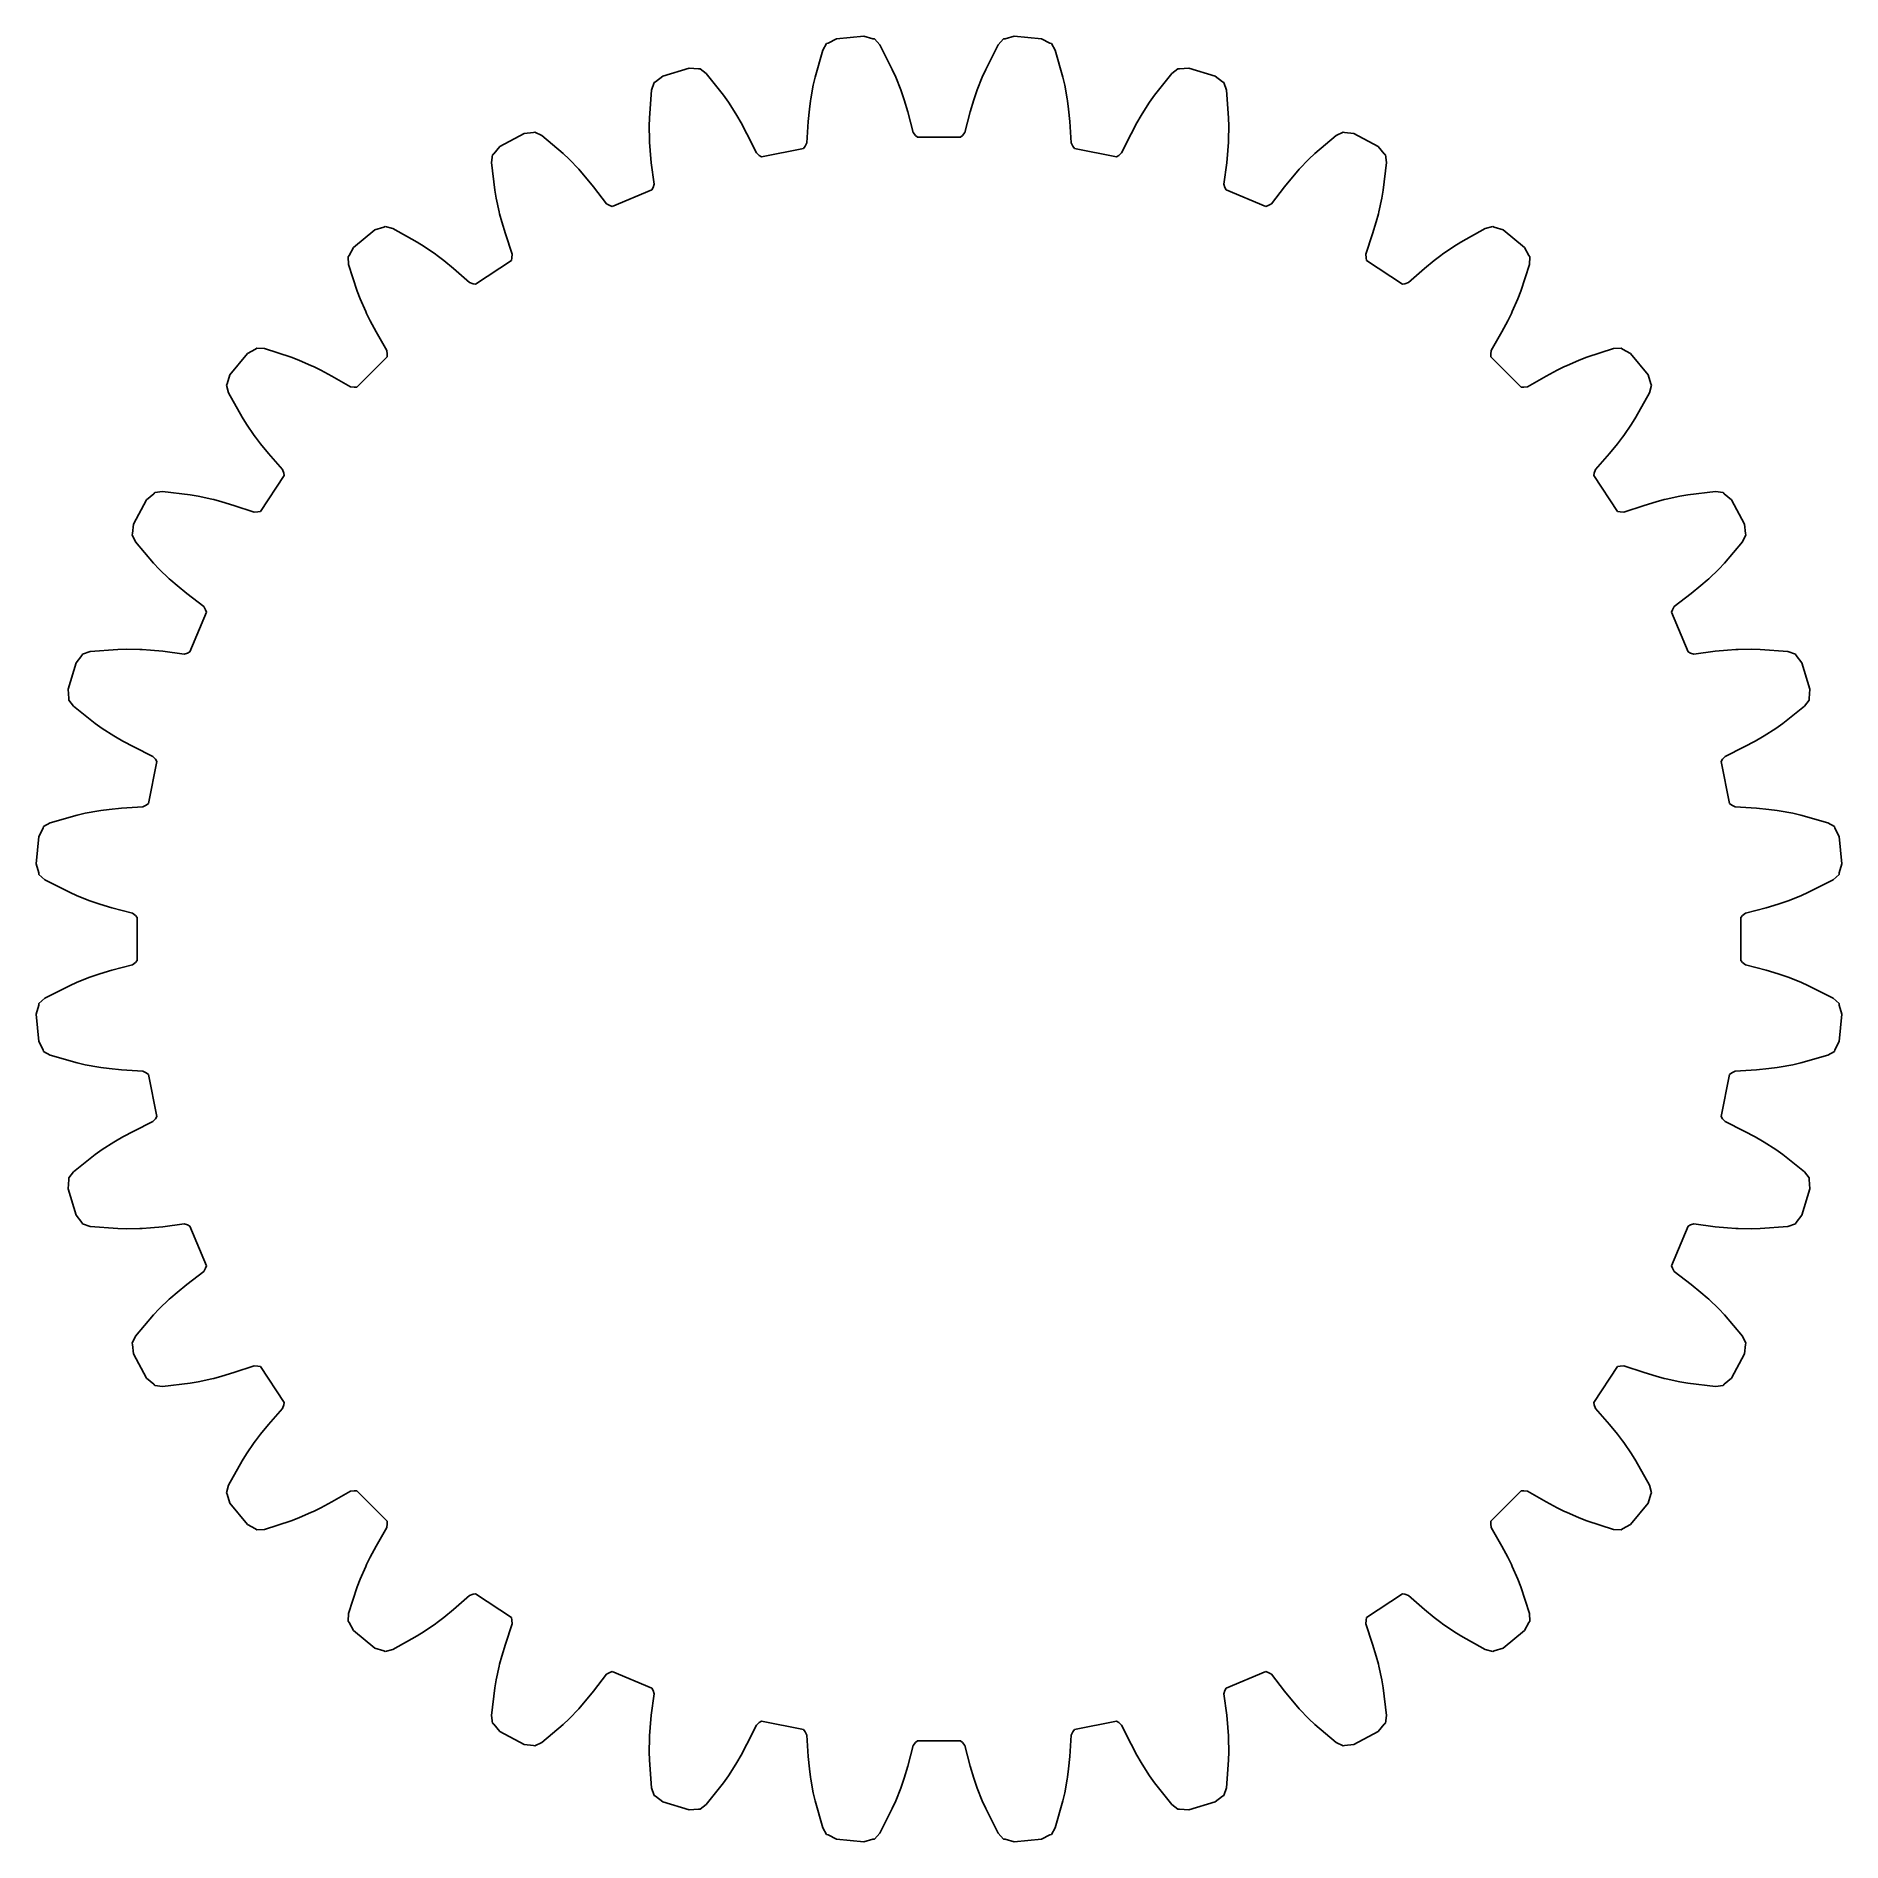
# Model space of a CAD drawing. Header units: millimetres. Extents: x -21.2 to 21.2, y -21.2 to 21.2.
import ezdxf

# ---------------------------------------------------------------- set-up
doc = ezdxf.new("R2010")
doc.units = ezdxf.units.MM
doc.layers.add('OpenJsCad', color=7, linetype='Continuous')

msp = doc.modelspace()

# ---------------------------------------------------------------- linework, layer by layer
at = {"layer": 'OpenJsCad'}
for p, q in [((-2.404, 21.105), (-1.759, 21.168)), ((-1.759, 21.168), (-1.549, 21.108)), ((1.549, 21.108), (1.759, 21.168)), ((1.759, 21.168), (2.404, 21.105)), ((-2.901, 20.209), (-2.726, 20.836)), ((-2.726, 20.836), (-2.635, 20.994)), ((-2.635, 20.994), (-2.599, 21.005)), ((-2.599, 21.005), (-2.404, 21.105)), ((-1.549, 21.108), (-1.512, 21.105)), ((-1.512, 21.105), (-1.391, 20.967)), ((-1.391, 20.967), (-1.097, 20.386)), ((1.097, 20.386), (1.391, 20.967)), ((1.391, 20.967), (1.512, 21.105)), ((1.512, 21.105), (1.549, 21.108)), ((2.404, 21.105), (2.599, 21.005)), ((2.599, 21.005), (2.635, 20.994)), ((2.635, 20.994), (2.726, 20.836)), ((2.726, 20.836), (2.901, 20.209)), ((-6.475, 20.23), (-5.855, 20.418)), ((-5.855, 20.418), (-5.637, 20.4)), ((-5.637, 20.4), (-5.6, 20.404)), ((-5.6, 20.404), (-5.455, 20.293)), ((-1.097, 20.386), (-1.014, 20.209)), ((1.014, 20.209), (1.097, 20.386)), ((5.455, 20.293), (5.6, 20.404)), ((5.6, 20.404), (5.637, 20.4)), ((5.637, 20.4), (5.855, 20.418)), ((5.855, 20.418), (6.475, 20.23)), ((-6.788, 19.254), (-6.739, 19.904)), ((-6.739, 19.904), (-6.68, 20.077)), ((-6.68, 20.077), (-6.647, 20.094)), ((-6.647, 20.094), (-6.475, 20.23)), ((-5.455, 20.293), (-5.053, 19.781)), ((-3.004, 19.698), (-2.948, 20.018)), ((-2.948, 20.018), (-2.901, 20.209)), ((-1.014, 20.209), (-0.897, 19.906)), ((-0.897, 19.906), (-0.88, 19.859)), ((0.88, 19.859), (0.897, 19.906)), ((0.897, 19.906), (1.014, 20.209)), ((2.901, 20.209), (2.948, 20.018)), ((2.948, 20.018), (3.004, 19.698)), ((5.053, 19.781), (5.455, 20.293)), ((6.475, 20.23), (6.647, 20.094)), ((6.647, 20.094), (6.68, 20.077)), ((6.68, 20.077), (6.739, 19.904)), ((6.739, 19.904), (6.788, 19.254)), ((-5.053, 19.781), (-4.938, 19.622)), ((-4.938, 19.622), (-4.763, 19.348)), ((-3.037, 19.457), (-3.011, 19.65)), ((-3.011, 19.65), (-3.004, 19.698)), ((-0.88, 19.859), (-0.817, 19.675)), ((-0.817, 19.675), (-0.733, 19.394)), ((0.733, 19.394), (0.817, 19.675)), ((0.817, 19.675), (0.88, 19.859)), ((3.004, 19.698), (3.011, 19.65)), ((3.011, 19.65), (3.037, 19.457)), ((4.763, 19.348), (4.938, 19.622)), ((4.938, 19.622), (5.053, 19.781)), ((-6.796, 19.059), (-6.788, 19.254)), ((-6.789, 18.733), (-6.796, 19.059)), ((-4.763, 19.348), (-4.738, 19.306)), ((-4.738, 19.306), (-4.64, 19.138)), ((-4.64, 19.138), (-4.502, 18.878)), ((-3.099, 18.663), (-3.065, 19.164)), ((-3.065, 19.164), (-3.037, 19.457)), ((-0.733, 19.394), (-0.602, 18.909)), ((0.602, 18.909), (0.733, 19.394)), ((3.037, 19.457), (3.065, 19.164)), ((3.065, 19.164), (3.099, 18.663)), ((4.502, 18.878), (4.64, 19.138)), ((4.64, 19.138), (4.738, 19.306)), ((4.738, 19.306), (4.763, 19.348)), ((6.788, 19.254), (6.796, 19.059)), ((6.796, 19.059), (6.789, 18.733)), ((-10.297, 18.578), (-9.726, 18.883)), ((-9.726, 18.883), (-9.509, 18.909)), ((-9.509, 18.909), (-9.473, 18.92)), ((-9.473, 18.92), (-9.309, 18.839)), ((-9.309, 18.839), (-8.815, 18.415)), ((-6.786, 18.685), (-6.789, 18.733)), ((-6.774, 18.49), (-6.786, 18.685)), ((-4.502, 18.878), (-4.279, 18.428)), ((-3.137, 18.585), (-3.099, 18.663)), ((-0.602, 18.909), (-0.548, 18.84)), ((-0.548, 18.84), (-0.503, 18.8)), ((-0.503, 18.8), (0.503, 18.8)), ((0.503, 18.8), (0.548, 18.84)), ((0.548, 18.84), (0.602, 18.909)), ((3.099, 18.663), (3.137, 18.585)), ((4.279, 18.428), (4.502, 18.878)), ((6.786, 18.685), (6.774, 18.49)), ((6.789, 18.733), (6.786, 18.685)), ((8.815, 18.415), (9.309, 18.839)), ((9.309, 18.839), (9.473, 18.92)), ((9.473, 18.92), (9.509, 18.909)), ((9.509, 18.909), (9.726, 18.883)), ((9.726, 18.883), (10.297, 18.578)), ((-10.492, 18.206), (-10.468, 18.388)), ((-10.414, 17.56), (-10.492, 18.206)), ((-10.468, 18.388), (-10.439, 18.412)), ((-10.439, 18.412), (-10.297, 18.578)), ((-8.815, 18.415), (-8.671, 18.282)), ((-8.671, 18.282), (-8.446, 18.047)), ((-6.745, 18.198), (-6.774, 18.49)), ((-4.279, 18.428), (-4.213, 18.371)), ((-4.213, 18.371), (-4.161, 18.341)), ((-4.161, 18.341), (-3.174, 18.537)), ((-3.174, 18.537), (-3.137, 18.585)), ((3.137, 18.585), (3.174, 18.537)), ((3.174, 18.537), (4.161, 18.341)), ((4.161, 18.341), (4.213, 18.371)), ((4.213, 18.371), (4.279, 18.428)), ((6.774, 18.49), (6.745, 18.198)), ((8.446, 18.047), (8.671, 18.282)), ((8.671, 18.282), (8.815, 18.415)), ((10.297, 18.578), (10.439, 18.412)), ((10.492, 18.206), (10.414, 17.56)), ((10.439, 18.412), (10.468, 18.388)), ((10.468, 18.388), (10.492, 18.206)), ((-8.446, 18.047), (-8.413, 18.011)), ((-8.413, 18.011), (-8.285, 17.865)), ((-8.285, 17.865), (-8.099, 17.637)), ((-6.68, 17.7), (-6.745, 18.198)), ((6.745, 18.198), (6.68, 17.7)), ((8.099, 17.637), (8.285, 17.865)), ((8.285, 17.865), (8.413, 18.011)), ((8.413, 18.011), (8.446, 18.047)), ((-10.384, 17.366), (-10.414, 17.56)), ((-10.314, 17.049), (-10.384, 17.366)), ((-8.099, 17.637), (-7.792, 17.239)), ((-7.659, 17.176), (-6.729, 17.562)), ((-6.729, 17.562), (-6.703, 17.615)), ((-6.703, 17.615), (-6.68, 17.7)), ((6.68, 17.7), (6.703, 17.615)), ((6.703, 17.615), (6.729, 17.562)), ((6.729, 17.562), (7.659, 17.176)), ((7.792, 17.239), (8.099, 17.637)), ((10.384, 17.366), (10.314, 17.049)), ((10.414, 17.56), (10.384, 17.366)), ((-10.301, 17.002), (-10.314, 17.049)), ((-10.251, 16.813), (-10.301, 17.002)), ((-7.792, 17.239), (-7.716, 17.196)), ((-7.716, 17.196), (-7.659, 17.176)), ((7.659, 17.176), (7.716, 17.196)), ((7.716, 17.196), (7.792, 17.239)), ((10.301, 17.002), (10.251, 16.813)), ((10.314, 17.049), (10.301, 17.002)), ((-13.724, 16.212), (-13.223, 16.623)), ((-13.223, 16.623), (-13.015, 16.69)), ((-13.015, 16.69), (-12.982, 16.708)), ((-12.982, 16.708), (-12.805, 16.661)), ((-12.805, 16.661), (-12.238, 16.341)), ((-10.165, 16.532), (-10.251, 16.813)), ((-10.005, 16.057), (-10.165, 16.532)), ((10.165, 16.532), (10.005, 16.057)), ((10.251, 16.813), (10.165, 16.532)), ((12.238, 16.341), (12.805, 16.661)), ((12.805, 16.661), (12.982, 16.708)), ((12.982, 16.708), (13.015, 16.69)), ((13.015, 16.69), (13.223, 16.623)), ((13.223, 16.623), (13.724, 16.212)), ((-13.83, 16.021), (-13.724, 16.212)), ((-12.238, 16.341), (-12.071, 16.239)), ((-12.071, 16.239), (-11.804, 16.053)), ((11.804, 16.053), (12.071, 16.239)), ((12.071, 16.239), (12.238, 16.341)), ((13.724, 16.212), (13.83, 16.021)), ((-13.854, 15.992), (-13.83, 16.021)), ((-13.843, 15.81), (-13.854, 15.992)), ((-13.64, 15.191), (-13.843, 15.81)), ((-11.804, 16.053), (-11.765, 16.023)), ((-11.765, 16.023), (-11.611, 15.905)), ((-11.611, 15.905), (-11.384, 15.718)), ((-11.384, 15.718), (-11.006, 15.388)), ((-10.863, 15.352), (-10.026, 15.911)), ((-10.026, 15.911), (-10.011, 15.969)), ((-10.011, 15.969), (-10.005, 16.057)), ((10.005, 16.057), (10.011, 15.969)), ((10.011, 15.969), (10.026, 15.911)), ((10.026, 15.911), (10.863, 15.352)), ((11.006, 15.388), (11.384, 15.718)), ((11.384, 15.718), (11.611, 15.905)), ((11.611, 15.905), (11.765, 16.023)), ((11.765, 16.023), (11.804, 16.053)), ((13.843, 15.81), (13.64, 15.191)), ((13.83, 16.021), (13.854, 15.992)), ((13.854, 15.992), (13.843, 15.81)), ((-11.006, 15.388), (-10.923, 15.36)), ((-10.923, 15.36), (-10.863, 15.352)), ((10.863, 15.352), (10.923, 15.36)), ((10.923, 15.36), (11.006, 15.388)), ((-13.572, 15.007), (-13.64, 15.191)), ((-13.441, 14.709), (-13.572, 15.007)), ((13.572, 15.007), (13.441, 14.709)), ((13.64, 15.191), (13.572, 15.007)), ((-13.42, 14.665), (-13.441, 14.709)), ((-13.334, 14.49), (-13.42, 14.665)), ((-13.195, 14.232), (-13.334, 14.49)), ((13.334, 14.49), (13.195, 14.232)), ((13.42, 14.665), (13.334, 14.49)), ((13.441, 14.709), (13.42, 14.665)), ((-12.945, 13.796), (-13.195, 14.232)), ((13.195, 14.232), (12.945, 13.796)), ((-16.623, 13.223), (-16.212, 13.724)), ((-16.212, 13.724), (-16.021, 13.83)), ((-16.021, 13.83), (-15.992, 13.854)), ((-15.992, 13.854), (-15.81, 13.843)), ((-15.81, 13.843), (-15.191, 13.64)), ((-15.191, 13.64), (-15.007, 13.572)), ((-15.007, 13.572), (-14.709, 13.441)), ((-13.65, 12.938), (-12.938, 13.65)), ((-12.934, 13.709), (-12.945, 13.796)), ((-12.938, 13.65), (-12.934, 13.709)), ((12.945, 13.796), (12.934, 13.709)), ((12.934, 13.709), (12.938, 13.65)), ((12.938, 13.65), (13.65, 12.938)), ((14.709, 13.441), (15.007, 13.572)), ((15.007, 13.572), (15.191, 13.64)), ((15.191, 13.64), (15.81, 13.843)), ((15.81, 13.843), (15.992, 13.854)), ((15.992, 13.854), (16.021, 13.83)), ((16.021, 13.83), (16.212, 13.724)), ((16.212, 13.724), (16.623, 13.223)), ((-16.69, 13.015), (-16.623, 13.223)), ((-14.709, 13.441), (-14.665, 13.42)), ((-14.665, 13.42), (-14.49, 13.334)), ((-14.49, 13.334), (-14.232, 13.195)), ((-14.232, 13.195), (-13.796, 12.945)), ((13.796, 12.945), (14.232, 13.195)), ((14.232, 13.195), (14.49, 13.334)), ((14.49, 13.334), (14.665, 13.42)), ((14.665, 13.42), (14.709, 13.441)), ((16.623, 13.223), (16.69, 13.015)), ((-16.708, 12.982), (-16.69, 13.015)), ((-16.661, 12.805), (-16.708, 12.982)), ((-16.341, 12.238), (-16.661, 12.805)), ((-13.796, 12.945), (-13.709, 12.934)), ((-13.709, 12.934), (-13.65, 12.938)), ((13.65, 12.938), (13.709, 12.934)), ((13.709, 12.934), (13.796, 12.945)), ((16.661, 12.805), (16.341, 12.238)), ((16.708, 12.982), (16.661, 12.805)), ((16.69, 13.015), (16.708, 12.982)), ((-16.239, 12.071), (-16.341, 12.238)), ((-16.053, 11.804), (-16.239, 12.071)), ((16.239, 12.071), (16.053, 11.804)), ((16.341, 12.238), (16.239, 12.071)), ((-16.023, 11.765), (-16.053, 11.804)), ((-15.905, 11.611), (-16.023, 11.765)), ((-15.718, 11.384), (-15.905, 11.611)), ((15.905, 11.611), (15.718, 11.384)), ((16.023, 11.765), (15.905, 11.611)), ((16.053, 11.804), (16.023, 11.765)), ((-15.388, 11.006), (-15.718, 11.384)), ((15.718, 11.384), (15.388, 11.006)), ((-15.911, 10.026), (-15.352, 10.863)), ((-15.36, 10.923), (-15.388, 11.006)), ((-15.352, 10.863), (-15.36, 10.923)), ((15.36, 10.923), (15.352, 10.863)), ((15.352, 10.863), (15.911, 10.026)), ((15.388, 11.006), (15.36, 10.923)), ((-18.883, 9.726), (-18.578, 10.297)), ((-18.578, 10.297), (-18.412, 10.439)), ((-18.412, 10.439), (-18.388, 10.468)), ((-18.388, 10.468), (-18.206, 10.492)), ((-18.206, 10.492), (-17.56, 10.414)), ((-17.56, 10.414), (-17.366, 10.384)), ((-17.366, 10.384), (-17.049, 10.314)), ((-17.049, 10.314), (-17.002, 10.301)), ((-17.002, 10.301), (-16.813, 10.251)), ((-16.813, 10.251), (-16.532, 10.165)), ((-16.532, 10.165), (-16.057, 10.005)), ((16.057, 10.005), (16.532, 10.165)), ((16.532, 10.165), (16.813, 10.251)), ((16.813, 10.251), (17.002, 10.301)), ((17.002, 10.301), (17.049, 10.314)), ((17.049, 10.314), (17.366, 10.384)), ((17.366, 10.384), (17.56, 10.414)), ((17.56, 10.414), (18.206, 10.492)), ((18.206, 10.492), (18.388, 10.468)), ((18.388, 10.468), (18.412, 10.439)), ((18.412, 10.439), (18.578, 10.297)), ((18.578, 10.297), (18.883, 9.726)), ((-16.057, 10.005), (-15.969, 10.011)), ((-15.969, 10.011), (-15.911, 10.026)), ((15.911, 10.026), (15.969, 10.011)), ((15.969, 10.011), (16.057, 10.005)), ((-18.92, 9.473), (-18.909, 9.509)), ((-18.839, 9.309), (-18.92, 9.473)), ((-18.909, 9.509), (-18.883, 9.726)), ((18.92, 9.473), (18.839, 9.309)), ((18.883, 9.726), (18.909, 9.509)), ((18.909, 9.509), (18.92, 9.473)), ((-18.415, 8.815), (-18.839, 9.309)), ((18.839, 9.309), (18.415, 8.815)), ((-18.282, 8.671), (-18.415, 8.815)), ((-18.047, 8.446), (-18.282, 8.671)), ((18.282, 8.671), (18.047, 8.446)), ((18.415, 8.815), (18.282, 8.671)), ((-18.011, 8.413), (-18.047, 8.446)), ((-17.865, 8.285), (-18.011, 8.413)), ((-17.637, 8.099), (-17.865, 8.285)), ((-17.239, 7.792), (-17.637, 8.099)), ((17.637, 8.099), (17.239, 7.792)), ((17.865, 8.285), (17.637, 8.099)), ((18.011, 8.413), (17.865, 8.285)), ((18.047, 8.446), (18.011, 8.413)), ((-17.562, 6.729), (-17.176, 7.659)), ((-17.196, 7.716), (-17.239, 7.792)), ((-17.176, 7.659), (-17.196, 7.716)), ((17.196, 7.716), (17.176, 7.659)), ((17.176, 7.659), (17.562, 6.729)), ((17.239, 7.792), (17.196, 7.716)), ((-19.904, 6.739), (-19.254, 6.788)), ((-19.254, 6.788), (-19.059, 6.796)), ((-19.059, 6.796), (-18.733, 6.789)), ((-18.733, 6.789), (-18.685, 6.786)), ((-18.685, 6.786), (-18.49, 6.774)), ((-18.49, 6.774), (-18.198, 6.745)), ((18.198, 6.745), (18.49, 6.774)), ((18.49, 6.774), (18.685, 6.786)), ((18.685, 6.786), (18.733, 6.789)), ((18.733, 6.789), (19.059, 6.796)), ((19.059, 6.796), (19.254, 6.788)), ((19.254, 6.788), (19.904, 6.739)), ((-20.418, 5.855), (-20.23, 6.475)), ((-20.23, 6.475), (-20.094, 6.647)), ((-20.094, 6.647), (-20.077, 6.68)), ((-20.077, 6.68), (-19.904, 6.739)), ((-18.198, 6.745), (-17.7, 6.68)), ((-17.7, 6.68), (-17.615, 6.703)), ((-17.615, 6.703), (-17.562, 6.729)), ((17.562, 6.729), (17.615, 6.703)), ((17.615, 6.703), (17.7, 6.68)), ((17.7, 6.68), (18.198, 6.745)), ((19.904, 6.739), (20.077, 6.68)), ((20.077, 6.68), (20.094, 6.647)), ((20.094, 6.647), (20.23, 6.475)), ((20.23, 6.475), (20.418, 5.855)), ((-20.4, 5.637), (-20.418, 5.855)), ((-20.404, 5.6), (-20.4, 5.637)), ((-20.293, 5.455), (-20.404, 5.6)), ((20.404, 5.6), (20.293, 5.455)), ((20.418, 5.855), (20.4, 5.637)), ((20.4, 5.637), (20.404, 5.6)), ((-19.781, 5.053), (-20.293, 5.455)), ((20.293, 5.455), (19.781, 5.053)), ((-19.622, 4.938), (-19.781, 5.053)), ((-19.348, 4.763), (-19.622, 4.938)), ((-19.306, 4.738), (-19.348, 4.763)), ((-19.138, 4.64), (-19.306, 4.738)), ((19.306, 4.738), (19.138, 4.64)), ((19.348, 4.763), (19.306, 4.738)), ((19.622, 4.938), (19.348, 4.763)), ((19.781, 5.053), (19.622, 4.938)), ((-18.878, 4.502), (-19.138, 4.64)), ((-18.428, 4.279), (-18.878, 4.502)), ((-18.371, 4.213), (-18.428, 4.279)), ((18.428, 4.279), (18.371, 4.213)), ((18.878, 4.502), (18.428, 4.279)), ((19.138, 4.64), (18.878, 4.502)), ((-18.537, 3.174), (-18.341, 4.161)), ((-18.341, 4.161), (-18.371, 4.213)), ((18.371, 4.213), (18.341, 4.161)), ((18.341, 4.161), (18.537, 3.174)), ((-20.018, 2.948), (-19.698, 3.004)), ((-19.698, 3.004), (-19.65, 3.011)), ((-19.65, 3.011), (-19.457, 3.037)), ((-19.457, 3.037), (-19.164, 3.065)), ((-19.164, 3.065), (-18.663, 3.099)), ((-18.663, 3.099), (-18.585, 3.137)), ((-18.585, 3.137), (-18.537, 3.174)), ((18.537, 3.174), (18.585, 3.137)), ((18.585, 3.137), (18.663, 3.099)), ((18.663, 3.099), (19.164, 3.065)), ((19.164, 3.065), (19.457, 3.037)), ((19.457, 3.037), (19.65, 3.011)), ((19.65, 3.011), (19.698, 3.004)), ((19.698, 3.004), (20.018, 2.948)), ((-21.105, 2.404), (-21.005, 2.599)), ((-21.005, 2.599), (-20.994, 2.635)), ((-20.994, 2.635), (-20.836, 2.726)), ((-20.836, 2.726), (-20.209, 2.901)), ((-20.209, 2.901), (-20.018, 2.948)), ((20.018, 2.948), (20.209, 2.901)), ((20.209, 2.901), (20.836, 2.726)), ((20.836, 2.726), (20.994, 2.635)), ((20.994, 2.635), (21.005, 2.599)), ((21.005, 2.599), (21.105, 2.404)), ((-21.168, 1.759), (-21.105, 2.404)), ((21.105, 2.404), (21.168, 1.759)), ((-21.108, 1.549), (-21.168, 1.759)), ((21.168, 1.759), (21.108, 1.549)), ((-21.105, 1.512), (-21.108, 1.549)), ((-20.967, 1.391), (-21.105, 1.512)), ((-20.386, 1.097), (-20.967, 1.391)), ((20.967, 1.391), (20.386, 1.097)), ((21.105, 1.512), (20.967, 1.391)), ((21.108, 1.549), (21.105, 1.512)), ((-20.209, 1.014), (-20.386, 1.097)), ((-19.906, 0.897), (-20.209, 1.014)), ((-19.859, 0.88), (-19.906, 0.897)), ((-19.675, 0.817), (-19.859, 0.88)), ((19.859, 0.88), (19.675, 0.817)), ((19.906, 0.897), (19.859, 0.88)), ((20.209, 1.014), (19.906, 0.897)), ((20.386, 1.097), (20.209, 1.014)), ((-19.394, 0.733), (-19.675, 0.817)), ((-18.909, 0.602), (-19.394, 0.733)), ((-18.84, 0.548), (-18.909, 0.602)), ((-18.8, 0.503), (-18.84, 0.548)), ((-18.8, -0.503), (-18.8, 0.503)), ((18.84, 0.548), (18.8, 0.503)), ((18.8, 0.503), (18.8, -0.503)), ((18.909, 0.602), (18.84, 0.548)), ((19.394, 0.733), (18.909, 0.602)), ((19.675, 0.817), (19.394, 0.733)), ((-19.859, -0.88), (-19.675, -0.817)), ((-19.675, -0.817), (-19.394, -0.733)), ((-19.394, -0.733), (-18.909, -0.602)), ((-18.909, -0.602), (-18.84, -0.548)), ((-18.84, -0.548), (-18.8, -0.503)), ((18.8, -0.503), (18.84, -0.548)), ((18.84, -0.548), (18.909, -0.602)), ((18.909, -0.602), (19.394, -0.733)), ((19.394, -0.733), (19.675, -0.817)), ((19.675, -0.817), (19.859, -0.88)), ((-20.967, -1.391), (-20.386, -1.097)), ((-20.386, -1.097), (-20.209, -1.014)), ((-20.209, -1.014), (-19.906, -0.897)), ((-19.906, -0.897), (-19.859, -0.88)), ((19.859, -0.88), (19.906, -0.897)), ((19.906, -0.897), (20.209, -1.014)), ((20.209, -1.014), (20.386, -1.097)), ((20.386, -1.097), (20.967, -1.391)), ((-21.168, -1.759), (-21.108, -1.549)), ((-21.108, -1.549), (-21.105, -1.512)), ((-21.105, -1.512), (-20.967, -1.391)), ((20.967, -1.391), (21.105, -1.512)), ((21.105, -1.512), (21.108, -1.549)), ((21.108, -1.549), (21.168, -1.759)), ((-21.105, -2.404), (-21.168, -1.759)), ((21.168, -1.759), (21.105, -2.404)), ((-21.005, -2.599), (-21.105, -2.404)), ((21.105, -2.404), (21.005, -2.599)), ((-20.994, -2.635), (-21.005, -2.599)), ((-20.836, -2.726), (-20.994, -2.635)), ((-20.209, -2.901), (-20.836, -2.726)), ((-20.018, -2.948), (-20.209, -2.901)), ((-19.698, -3.004), (-20.018, -2.948)), ((20.018, -2.948), (19.698, -3.004)), ((20.209, -2.901), (20.018, -2.948)), ((20.836, -2.726), (20.209, -2.901)), ((20.994, -2.635), (20.836, -2.726)), ((21.005, -2.599), (20.994, -2.635)), ((-19.65, -3.011), (-19.698, -3.004)), ((-19.457, -3.037), (-19.65, -3.011)), ((-19.164, -3.065), (-19.457, -3.037)), ((-18.663, -3.099), (-19.164, -3.065)), ((-18.585, -3.137), (-18.663, -3.099)), ((-18.537, -3.174), (-18.585, -3.137)), ((-18.341, -4.161), (-18.537, -3.174)), ((18.537, -3.174), (18.341, -4.161)), ((18.585, -3.137), (18.537, -3.174)), ((18.663, -3.099), (18.585, -3.137)), ((19.164, -3.065), (18.663, -3.099)), ((19.457, -3.037), (19.164, -3.065)), ((19.65, -3.011), (19.457, -3.037)), ((19.698, -3.004), (19.65, -3.011)), ((-18.428, -4.279), (-18.371, -4.213)), ((-18.371, -4.213), (-18.341, -4.161)), ((18.341, -4.161), (18.371, -4.213)), ((18.371, -4.213), (18.428, -4.279)), ((-19.306, -4.738), (-19.138, -4.64)), ((-19.138, -4.64), (-18.878, -4.502)), ((-18.878, -4.502), (-18.428, -4.279)), ((18.428, -4.279), (18.878, -4.502)), ((18.878, -4.502), (19.138, -4.64)), ((19.138, -4.64), (19.306, -4.738)), ((-20.293, -5.455), (-19.781, -5.053)), ((-19.781, -5.053), (-19.622, -4.938)), ((-19.622, -4.938), (-19.348, -4.763)), ((-19.348, -4.763), (-19.306, -4.738)), ((19.306, -4.738), (19.348, -4.763)), ((19.348, -4.763), (19.622, -4.938)), ((19.622, -4.938), (19.781, -5.053)), ((19.781, -5.053), (20.293, -5.455)), ((-20.404, -5.6), (-20.293, -5.455)), ((20.293, -5.455), (20.404, -5.6)), ((-20.418, -5.855), (-20.4, -5.637)), ((-20.23, -6.475), (-20.418, -5.855)), ((-20.4, -5.637), (-20.404, -5.6)), ((20.418, -5.855), (20.23, -6.475)), ((20.404, -5.6), (20.4, -5.637)), ((20.4, -5.637), (20.418, -5.855)), ((-20.094, -6.647), (-20.23, -6.475)), ((-20.077, -6.68), (-20.094, -6.647)), ((-19.904, -6.739), (-20.077, -6.68)), ((-19.254, -6.788), (-19.904, -6.739)), ((-18.198, -6.745), (-18.49, -6.774)), ((-17.7, -6.68), (-18.198, -6.745)), ((-17.615, -6.703), (-17.7, -6.68)), ((-17.562, -6.729), (-17.615, -6.703)), ((-17.176, -7.659), (-17.562, -6.729)), ((17.562, -6.729), (17.176, -7.659)), ((17.615, -6.703), (17.562, -6.729)), ((17.7, -6.68), (17.615, -6.703)), ((18.198, -6.745), (17.7, -6.68)), ((18.49, -6.774), (18.198, -6.745)), ((19.904, -6.739), (19.254, -6.788)), ((20.077, -6.68), (19.904, -6.739)), ((20.094, -6.647), (20.077, -6.68)), ((20.23, -6.475), (20.094, -6.647)), ((-19.059, -6.796), (-19.254, -6.788)), ((-18.733, -6.789), (-19.059, -6.796)), ((-18.685, -6.786), (-18.733, -6.789)), ((-18.49, -6.774), (-18.685, -6.786)), ((18.685, -6.786), (18.49, -6.774)), ((18.733, -6.789), (18.685, -6.786)), ((19.059, -6.796), (18.733, -6.789)), ((19.254, -6.788), (19.059, -6.796)), ((-17.637, -8.099), (-17.239, -7.792)), ((-17.239, -7.792), (-17.196, -7.716)), ((-17.196, -7.716), (-17.176, -7.659)), ((17.176, -7.659), (17.196, -7.716)), ((17.196, -7.716), (17.239, -7.792)), ((17.239, -7.792), (17.637, -8.099)), ((-18.282, -8.671), (-18.047, -8.446)), ((-18.047, -8.446), (-18.011, -8.413)), ((-18.011, -8.413), (-17.865, -8.285)), ((-17.865, -8.285), (-17.637, -8.099)), ((17.637, -8.099), (17.865, -8.285)), ((17.865, -8.285), (18.011, -8.413)), ((18.011, -8.413), (18.047, -8.446)), ((18.047, -8.446), (18.282, -8.671)), ((-18.839, -9.309), (-18.415, -8.815)), ((-18.415, -8.815), (-18.282, -8.671)), ((18.282, -8.671), (18.415, -8.815)), ((18.415, -8.815), (18.839, -9.309)), ((-18.92, -9.473), (-18.839, -9.309)), ((18.839, -9.309), (18.92, -9.473)), ((-18.909, -9.509), (-18.92, -9.473)), ((-18.883, -9.726), (-18.909, -9.509)), ((-18.578, -10.297), (-18.883, -9.726)), ((18.883, -9.726), (18.578, -10.297)), ((18.909, -9.509), (18.883, -9.726)), ((18.92, -9.473), (18.909, -9.509)), ((-16.057, -10.005), (-16.532, -10.165)), ((-15.969, -10.011), (-16.057, -10.005)), ((-15.911, -10.026), (-15.969, -10.011)), ((-15.352, -10.863), (-15.911, -10.026)), ((15.911, -10.026), (15.352, -10.863)), ((15.969, -10.011), (15.911, -10.026)), ((16.057, -10.005), (15.969, -10.011)), ((16.532, -10.165), (16.057, -10.005)), ((-18.412, -10.439), (-18.578, -10.297)), ((-18.388, -10.468), (-18.412, -10.439)), ((-18.206, -10.492), (-18.388, -10.468)), ((-17.56, -10.414), (-18.206, -10.492)), ((-17.366, -10.384), (-17.56, -10.414)), ((-17.049, -10.314), (-17.366, -10.384)), ((-17.002, -10.301), (-17.049, -10.314)), ((-16.813, -10.251), (-17.002, -10.301)), ((-16.532, -10.165), (-16.813, -10.251)), ((16.813, -10.251), (16.532, -10.165)), ((17.002, -10.301), (16.813, -10.251)), ((17.049, -10.314), (17.002, -10.301)), ((17.366, -10.384), (17.049, -10.314)), ((17.56, -10.414), (17.366, -10.384)), ((18.206, -10.492), (17.56, -10.414)), ((18.388, -10.468), (18.206, -10.492)), ((18.412, -10.439), (18.388, -10.468)), ((18.578, -10.297), (18.412, -10.439)), ((-15.718, -11.384), (-15.388, -11.006)), ((-15.388, -11.006), (-15.36, -10.923)), ((-15.36, -10.923), (-15.352, -10.863)), ((15.352, -10.863), (15.36, -10.923)), ((15.36, -10.923), (15.388, -11.006)), ((15.388, -11.006), (15.718, -11.384)), ((-15.905, -11.611), (-15.718, -11.384)), ((15.718, -11.384), (15.905, -11.611)), ((-16.239, -12.071), (-16.053, -11.804)), ((-16.053, -11.804), (-16.023, -11.765)), ((-16.023, -11.765), (-15.905, -11.611)), ((15.905, -11.611), (16.023, -11.765)), ((16.023, -11.765), (16.053, -11.804)), ((16.053, -11.804), (16.239, -12.071)), ((-16.661, -12.805), (-16.341, -12.238)), ((-16.341, -12.238), (-16.239, -12.071)), ((16.239, -12.071), (16.341, -12.238)), ((16.341, -12.238), (16.661, -12.805)), ((-16.708, -12.982), (-16.661, -12.805)), ((-16.69, -13.015), (-16.708, -12.982)), ((-16.623, -13.223), (-16.69, -13.015)), ((-13.796, -12.945), (-14.232, -13.195)), ((-13.709, -12.934), (-13.796, -12.945)), ((-13.65, -12.938), (-13.709, -12.934)), ((-12.938, -13.65), (-13.65, -12.938)), ((13.65, -12.938), (12.938, -13.65)), ((13.709, -12.934), (13.65, -12.938)), ((13.796, -12.945), (13.709, -12.934)), ((14.232, -13.195), (13.796, -12.945)), ((16.69, -13.015), (16.623, -13.223)), ((16.661, -12.805), (16.708, -12.982)), ((16.708, -12.982), (16.69, -13.015)), ((-16.212, -13.724), (-16.623, -13.223)), ((-14.709, -13.441), (-15.007, -13.572)), ((-14.665, -13.42), (-14.709, -13.441)), ((-14.49, -13.334), (-14.665, -13.42)), ((-14.232, -13.195), (-14.49, -13.334)), ((14.49, -13.334), (14.232, -13.195)), ((14.665, -13.42), (14.49, -13.334)), ((14.709, -13.441), (14.665, -13.42)), ((15.007, -13.572), (14.709, -13.441)), ((16.623, -13.223), (16.212, -13.724)), ((-16.021, -13.83), (-16.212, -13.724)), ((-15.992, -13.854), (-16.021, -13.83)), ((-15.81, -13.843), (-15.992, -13.854)), ((-15.191, -13.64), (-15.81, -13.843)), ((-15.007, -13.572), (-15.191, -13.64)), ((-13.195, -14.232), (-12.945, -13.796)), ((-12.945, -13.796), (-12.934, -13.709)), ((-12.934, -13.709), (-12.938, -13.65)), ((12.938, -13.65), (12.934, -13.709)), ((12.934, -13.709), (12.945, -13.796)), ((12.945, -13.796), (13.195, -14.232)), ((15.191, -13.64), (15.007, -13.572)), ((15.81, -13.843), (15.191, -13.64)), ((15.992, -13.854), (15.81, -13.843)), ((16.021, -13.83), (15.992, -13.854)), ((16.212, -13.724), (16.021, -13.83)), ((-13.334, -14.49), (-13.195, -14.232)), ((13.195, -14.232), (13.334, -14.49)), ((-13.572, -15.007), (-13.441, -14.709)), ((-13.441, -14.709), (-13.42, -14.665)), ((-13.42, -14.665), (-13.334, -14.49)), ((13.334, -14.49), (13.42, -14.665)), ((13.42, -14.665), (13.441, -14.709)), ((13.441, -14.709), (13.572, -15.007)), ((-13.843, -15.81), (-13.64, -15.191)), ((-13.64, -15.191), (-13.572, -15.007)), ((13.572, -15.007), (13.64, -15.191)), ((13.64, -15.191), (13.843, -15.81)), ((-11.006, -15.388), (-11.384, -15.718)), ((-10.923, -15.36), (-11.006, -15.388)), ((-10.863, -15.352), (-10.923, -15.36)), ((-10.026, -15.911), (-10.863, -15.352)), ((10.863, -15.352), (10.026, -15.911)), ((10.923, -15.36), (10.863, -15.352)), ((11.006, -15.388), (10.923, -15.36)), ((11.384, -15.718), (11.006, -15.388)), ((-13.854, -15.992), (-13.843, -15.81)), ((-13.83, -16.021), (-13.854, -15.992)), ((-13.724, -16.212), (-13.83, -16.021)), ((-11.804, -16.053), (-12.071, -16.239)), ((-11.765, -16.023), (-11.804, -16.053)), ((-11.611, -15.905), (-11.765, -16.023)), ((-11.384, -15.718), (-11.611, -15.905)), ((-10.165, -16.532), (-10.005, -16.057)), ((-10.011, -15.969), (-10.026, -15.911)), ((-10.005, -16.057), (-10.011, -15.969)), ((10.011, -15.969), (10.005, -16.057)), ((10.005, -16.057), (10.165, -16.532)), ((10.026, -15.911), (10.011, -15.969)), ((11.611, -15.905), (11.384, -15.718)), ((11.765, -16.023), (11.611, -15.905)), ((11.804, -16.053), (11.765, -16.023)), ((12.071, -16.239), (11.804, -16.053)), ((13.83, -16.021), (13.724, -16.212)), ((13.854, -15.992), (13.83, -16.021)), ((13.843, -15.81), (13.854, -15.992)), ((-13.223, -16.623), (-13.724, -16.212)), ((-12.238, -16.341), (-12.805, -16.661)), ((-12.071, -16.239), (-12.238, -16.341)), ((12.238, -16.341), (12.071, -16.239)), ((12.805, -16.661), (12.238, -16.341)), ((13.724, -16.212), (13.223, -16.623)), ((-13.015, -16.69), (-13.223, -16.623)), ((-12.982, -16.708), (-13.015, -16.69)), ((-12.805, -16.661), (-12.982, -16.708)), ((-10.301, -17.002), (-10.251, -16.813)), ((-10.251, -16.813), (-10.165, -16.532)), ((10.165, -16.532), (10.251, -16.813)), ((10.251, -16.813), (10.301, -17.002)), ((12.982, -16.708), (12.805, -16.661)), ((13.015, -16.69), (12.982, -16.708)), ((13.223, -16.623), (13.015, -16.69)), ((-10.384, -17.366), (-10.314, -17.049)), ((-10.314, -17.049), (-10.301, -17.002)), ((-7.792, -17.239), (-8.099, -17.637)), ((-7.716, -17.196), (-7.792, -17.239)), ((-7.659, -17.176), (-7.716, -17.196)), ((-6.729, -17.562), (-7.659, -17.176)), ((7.659, -17.176), (6.729, -17.562)), ((7.716, -17.196), (7.659, -17.176)), ((7.792, -17.239), (7.716, -17.196)), ((8.099, -17.637), (7.792, -17.239)), ((10.301, -17.002), (10.314, -17.049)), ((10.314, -17.049), (10.384, -17.366)), ((-10.492, -18.206), (-10.414, -17.56)), ((-10.414, -17.56), (-10.384, -17.366)), ((-8.099, -17.637), (-8.285, -17.865)), ((-6.745, -18.198), (-6.68, -17.7)), ((-6.703, -17.615), (-6.729, -17.562)), ((-6.68, -17.7), (-6.703, -17.615)), ((6.703, -17.615), (6.68, -17.7)), ((6.68, -17.7), (6.745, -18.198)), ((6.729, -17.562), (6.703, -17.615)), ((8.285, -17.865), (8.099, -17.637)), ((10.384, -17.366), (10.414, -17.56)), ((10.414, -17.56), (10.492, -18.206)), ((-8.446, -18.047), (-8.671, -18.282)), ((-8.413, -18.011), (-8.446, -18.047)), ((-8.285, -17.865), (-8.413, -18.011)), ((-6.774, -18.49), (-6.745, -18.198)), ((6.745, -18.198), (6.774, -18.49)), ((8.413, -18.011), (8.285, -17.865)), ((8.446, -18.047), (8.413, -18.011)), ((8.671, -18.282), (8.446, -18.047)), ((-10.468, -18.388), (-10.492, -18.206)), ((-10.439, -18.412), (-10.468, -18.388)), ((-10.297, -18.578), (-10.439, -18.412)), ((-9.726, -18.883), (-10.297, -18.578)), ((-8.815, -18.415), (-9.309, -18.839)), ((-8.671, -18.282), (-8.815, -18.415)), ((-6.786, -18.685), (-6.774, -18.49)), ((-4.279, -18.428), (-4.502, -18.878)), ((-4.213, -18.371), (-4.279, -18.428)), ((-4.161, -18.341), (-4.213, -18.371)), ((-3.174, -18.537), (-4.161, -18.341)), ((-3.137, -18.585), (-3.174, -18.537)), ((-3.099, -18.663), (-3.137, -18.585)), ((3.137, -18.585), (3.099, -18.663)), ((3.174, -18.537), (3.137, -18.585)), ((4.161, -18.341), (3.174, -18.537)), ((4.213, -18.371), (4.161, -18.341)), ((4.279, -18.428), (4.213, -18.371)), ((4.502, -18.878), (4.279, -18.428)), ((6.774, -18.49), (6.786, -18.685)), ((8.815, -18.415), (8.671, -18.282)), ((9.309, -18.839), (8.815, -18.415)), ((10.297, -18.578), (9.726, -18.883)), ((10.439, -18.412), (10.297, -18.578)), ((10.468, -18.388), (10.439, -18.412)), ((10.492, -18.206), (10.468, -18.388)), ((-9.509, -18.909), (-9.726, -18.883)), ((-9.473, -18.92), (-9.509, -18.909)), ((-9.309, -18.839), (-9.473, -18.92)), ((-6.796, -19.059), (-6.789, -18.733)), ((-6.789, -18.733), (-6.786, -18.685)), ((-4.502, -18.878), (-4.64, -19.138)), ((-3.065, -19.164), (-3.099, -18.663)), ((-0.602, -18.909), (-0.733, -19.394)), ((-0.548, -18.84), (-0.602, -18.909)), ((-0.503, -18.8), (-0.548, -18.84)), ((0.503, -18.8), (-0.503, -18.8)), ((0.548, -18.84), (0.503, -18.8)), ((0.602, -18.909), (0.548, -18.84)), ((0.733, -19.394), (0.602, -18.909)), ((3.099, -18.663), (3.065, -19.164)), ((4.64, -19.138), (4.502, -18.878)), ((6.786, -18.685), (6.789, -18.733)), ((6.789, -18.733), (6.796, -19.059)), ((9.473, -18.92), (9.309, -18.839)), ((9.509, -18.909), (9.473, -18.92)), ((9.726, -18.883), (9.509, -18.909)), ((-6.788, -19.254), (-6.796, -19.059)), ((-6.739, -19.904), (-6.788, -19.254)), ((-4.763, -19.348), (-4.938, -19.622)), ((-4.738, -19.306), (-4.763, -19.348)), ((-4.64, -19.138), (-4.738, -19.306)), ((-3.037, -19.457), (-3.065, -19.164)), ((-3.011, -19.65), (-3.037, -19.457)), ((-0.733, -19.394), (-0.817, -19.675)), ((0.817, -19.675), (0.733, -19.394)), ((3.037, -19.457), (3.011, -19.65)), ((3.065, -19.164), (3.037, -19.457)), ((4.738, -19.306), (4.64, -19.138)), ((4.763, -19.348), (4.738, -19.306)), ((4.938, -19.622), (4.763, -19.348)), ((6.788, -19.254), (6.739, -19.904)), ((6.796, -19.059), (6.788, -19.254)), ((-5.053, -19.781), (-5.455, -20.293)), ((-4.938, -19.622), (-5.053, -19.781)), ((-3.004, -19.698), (-3.011, -19.65)), ((-2.948, -20.018), (-3.004, -19.698)), ((-0.88, -19.859), (-0.897, -19.906)), ((-0.817, -19.675), (-0.88, -19.859)), ((0.88, -19.859), (0.817, -19.675)), ((0.897, -19.906), (0.88, -19.859)), ((3.004, -19.698), (2.948, -20.018)), ((3.011, -19.65), (3.004, -19.698)), ((5.053, -19.781), (4.938, -19.622)), ((5.455, -20.293), (5.053, -19.781)), ((-6.68, -20.077), (-6.739, -19.904)), ((-6.647, -20.094), (-6.68, -20.077)), ((-6.475, -20.23), (-6.647, -20.094)), ((-5.855, -20.418), (-6.475, -20.23)), ((-5.455, -20.293), (-5.6, -20.404)), ((-2.901, -20.209), (-2.948, -20.018)), ((-2.726, -20.836), (-2.901, -20.209)), ((-1.014, -20.209), (-1.097, -20.386)), ((-0.897, -19.906), (-1.014, -20.209)), ((1.014, -20.209), (0.897, -19.906)), ((1.097, -20.386), (1.014, -20.209)), ((2.901, -20.209), (2.726, -20.836)), ((2.948, -20.018), (2.901, -20.209)), ((5.6, -20.404), (5.455, -20.293)), ((6.475, -20.23), (5.855, -20.418)), ((6.647, -20.094), (6.475, -20.23)), ((6.68, -20.077), (6.647, -20.094)), ((6.739, -19.904), (6.68, -20.077)), ((-5.637, -20.4), (-5.855, -20.418)), ((-5.6, -20.404), (-5.637, -20.4)), ((-1.097, -20.386), (-1.391, -20.967)), ((1.391, -20.967), (1.097, -20.386)), ((5.637, -20.4), (5.6, -20.404)), ((5.855, -20.418), (5.637, -20.4)), ((-2.635, -20.994), (-2.726, -20.836)), ((-2.599, -21.005), (-2.635, -20.994)), ((-2.404, -21.105), (-2.599, -21.005)), ((-1.759, -21.168), (-2.404, -21.105)), ((-1.549, -21.108), (-1.759, -21.168)), ((-1.512, -21.105), (-1.549, -21.108)), ((-1.391, -20.967), (-1.512, -21.105)), ((1.512, -21.105), (1.391, -20.967)), ((1.549, -21.108), (1.512, -21.105)), ((1.759, -21.168), (1.549, -21.108)), ((2.404, -21.105), (1.759, -21.168)), ((2.599, -21.005), (2.404, -21.105)), ((2.635, -20.994), (2.599, -21.005)), ((2.726, -20.836), (2.635, -20.994))]:
    msp.add_line(p, q, dxfattribs=at)

doc.saveas('drawing.dxf')
